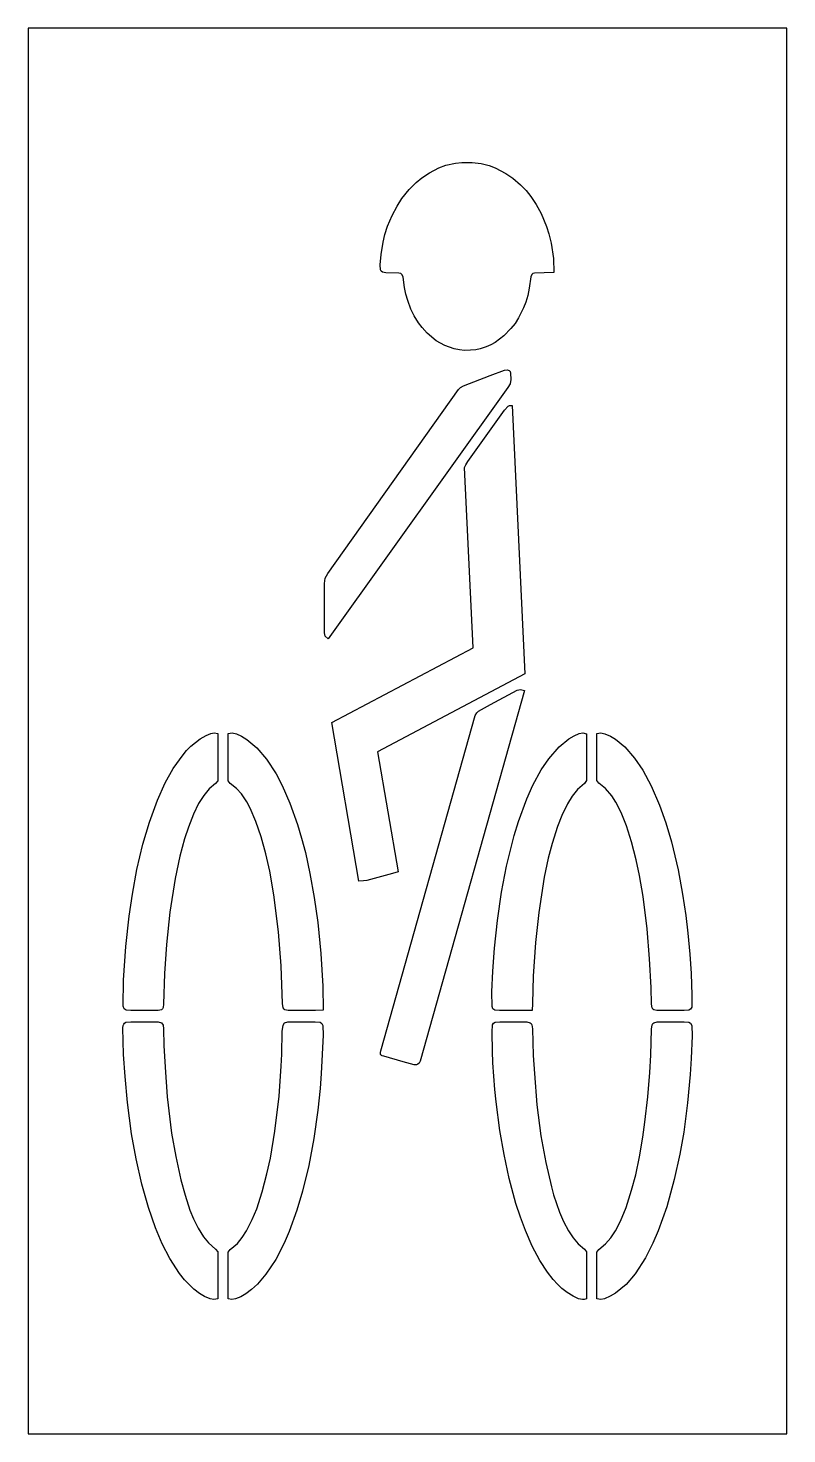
# Model space of a CAD drawing. Header units: inches. Extents: x 0 to 48, y 0 to 89.
import ezdxf

# ---------------------------------------------------------------- set-up
doc = ezdxf.new("R2010")
doc.units = ezdxf.units.IN
doc.header["$MEASUREMENT"] = 0
doc.layers.add('CUT', color=1, linetype='Continuous')

msp = doc.modelspace()

# ---------------------------------------------------------------- linework, layer by layer
at = {"layer": 'CUT'}
for points in [[(0, 0), (48, 0), (48, 89), (0, 89)], [(29.543, 69.099), (29.263, 68.943), (28.968, 68.818), (28.603, 68.7), (28.323, 68.642), (27.98, 68.602), (27.599, 68.599), (27.29, 68.626), (26.957, 68.69), (26.361, 68.898), (25.812, 69.208), (25.251, 69.685), (24.923, 70.038), (24.692, 70.344), (24.423, 70.781), (24.221, 71.214), (24.017, 71.748), (23.902, 72.146), (23.808, 72.582), (23.725, 73.229), (23.673, 73.382), (23.581, 73.462), (23.446, 73.496), (22.621, 73.51), (22.423, 73.546), (22.343, 73.603), (22.294, 73.692), (22.271, 74.02), (22.328, 74.673), (22.454, 75.446), (22.574, 75.94), (22.742, 76.458), (23.022, 77.137), (23.336, 77.733), (23.65, 78.217), (24.109, 78.788), (24.541, 79.217), (24.911, 79.523), (25.386, 79.846), (25.983, 80.156), (26.435, 80.317), (27.042, 80.455), (27.446, 80.5), (28.085, 80.5), (28.67, 80.426), (29.164, 80.298), (29.551, 80.146), (30.218, 79.8), (30.663, 79.497), (31.141, 79.078), (31.497, 78.709), (31.799, 78.335), (32.139, 77.828), (32.45, 77.267), (32.79, 76.44), (32.941, 75.984), (33.084, 75.392), (33.228, 74.424), (33.26, 73.53), (32.038, 73.491), (31.934, 73.46), (31.857, 73.399), (31.799, 73.251), (31.705, 72.545), (31.605, 72.077), (31.479, 71.648), (31.342, 71.288), (31.021, 70.659), (30.802, 70.305), (30.542, 69.98), (30.102, 69.525)], [(30.544, 66.752), (30.49, 66.48), (30.347, 66.24), (18.973, 50.327), (18.785, 50.497), (18.756, 50.725), (18.755, 53.838), (18.801, 54.176), (18.97, 54.474), (27.217, 66.13), (27.358, 66.255), (27.547, 66.363), (29.233, 67.013), (30.136, 67.339), (30.307, 67.363), (30.423, 67.327), (30.485, 67.254), (30.52, 67.152)], [(30.632, 65.1), (31.426, 48.117), (22.108, 43.188), (23.41, 35.58), (23.049, 35.485), (21.422, 35.043), (21.213, 35.009), (20.927, 34.998), (19.217, 45.031), (28.15, 49.757), (27.606, 61.174), (27.696, 61.35), (27.824, 61.566), (30.134, 64.809), (30.359, 65.055), (30.449, 65.098)], [(22.329, 23.987), (22.318, 23.999), (22.308, 24.013), (22.3, 24.027), (22.294, 24.043), (22.289, 24.059), (22.285, 24.075), (22.284, 24.092), (22.284, 24.108), (22.286, 24.125), (22.29, 24.141), (22.318, 24.242), (28.282, 45.484), (28.376, 45.641), (28.502, 45.765), (29.25, 46.183), (30.947, 47.076), (31.141, 47.136), (31.397, 47.072), (24.809, 23.601), (24.741, 23.473), (24.664, 23.401), (24.566, 23.366), (24.423, 23.368), (23.718, 23.552), (22.501, 23.915), (22.399, 23.944), (22.384, 23.95), (22.369, 23.957), (22.354, 23.965), (22.341, 23.975)], [(11.759, 44.379), (11.992, 44.336), (11.992, 41.351), (11.858, 41.18), (11.457, 40.83), (11.106, 40.414), (10.78, 39.9), (10.457, 39.238), (10.136, 38.408), (9.896, 37.681), (9.598, 36.567), (9.304, 35.166), (8.97, 33.03), (8.753, 30.976), (8.634, 29.149), (8.572, 27.205), (8.545, 26.998), (8.5, 26.905), (8.445, 26.855), (8.23, 26.802), (6.499, 26.797), (6.199, 26.825), (6.076, 26.907), (6.02, 27.086), (6.034, 28.716), (6.175, 30.865), (6.385, 32.768), (6.596, 34.178), (6.88, 35.732), (7.262, 37.343), (7.668, 38.729), (8.177, 40.13), (8.663, 41.212), (9.18, 42.136), (9.8, 42.996), (10.022, 43.269), (10.292, 43.544), (10.873, 43.996), (11.263, 44.218), (11.556, 44.341)], [(14.407, 38.767), (14.04, 39.609), (13.833, 40.005), (13.495, 40.512), (13.176, 40.869), (12.789, 41.185), (12.654, 41.353), (12.654, 44.335), (12.911, 44.376), (13.175, 44.316), (13.494, 44.178), (13.845, 43.969), (14.477, 43.429), (15.083, 42.723), (15.69, 41.779), (16.076, 41.042), (16.563, 39.925), (17.044, 38.576), (17.302, 37.715), (17.537, 36.817), (17.827, 35.472), (18.105, 33.967), (18.331, 32.366), (18.523, 30.42), (18.643, 28.337), (18.66, 26.82), (18.17, 26.797), (16.44, 26.802), (16.247, 26.845), (16.188, 26.889), (16.136, 26.976), (16.098, 27.242), (16.01, 29.634), (15.843, 31.794), (15.548, 34.134), (15.283, 35.63), (15.034, 36.721), (14.745, 37.803)], [(30.744, 37.881), (31.019, 38.76), (31.542, 40.196), (31.932, 41.075), (32.458, 42.031), (32.943, 42.748), (33.593, 43.495), (34.211, 44.004), (34.541, 44.199), (34.865, 44.333), (35.099, 44.375), (35.326, 44.329), (35.326, 41.373), (35.19, 41.173), (34.765, 40.8), (34.42, 40.38), (34.113, 39.891), (33.759, 39.148), (33.489, 38.446), (33.158, 37.381), (32.909, 36.454), (32.655, 35.242), (32.307, 33.017), (32.101, 31.104), (31.959, 28.987), (31.911, 27.256), (31.88, 26.8), (29.821, 26.797), (29.523, 26.828), (29.404, 26.915), (29.354, 27.067), (29.345, 27.989), (29.4, 29.294), (29.503, 30.749), (29.69, 32.5), (29.953, 34.302), (30.263, 35.937)], [(36.834, 44.175), (37.164, 43.98), (37.756, 43.491), (38.363, 42.788), (38.887, 42.022), (39.417, 41.033), (39.952, 39.798), (40.346, 38.684), (40.702, 37.484), (41.117, 35.719), (41.408, 34.16), (41.607, 32.814), (41.742, 31.693), (41.86, 30.372), (41.944, 29.15), (41.998, 27.781), (41.981, 27.026), (41.912, 26.888), (41.802, 26.825), (41.499, 26.797), (39.77, 26.802), (39.581, 26.844), (39.522, 26.887), (39.472, 26.971), (39.437, 27.202), (39.414, 28.259), (39.319, 30.086), (39.163, 31.968), (38.905, 34.017), (38.672, 35.346), (38.462, 36.34), (38.175, 37.484), (37.848, 38.488), (37.513, 39.344), (37.178, 40.001), (36.919, 40.405), (36.519, 40.862), (36.112, 41.194), (35.988, 41.361), (35.988, 44.338), (36.225, 44.376), (36.485, 44.321)], [(9.893, 9.761), (9.581, 10.159), (8.971, 11.097), (8.487, 12.036), (8.06, 13.04), (7.605, 14.332), (7.189, 15.812), (6.828, 17.404), (6.541, 19.003), (6.277, 20.988), (6.129, 22.63), (6.041, 24.011), (6, 25.703), (6.01, 25.849), (6.047, 25.949), (6.096, 26.007), (6.189, 26.057), (6.491, 26.089), (8.221, 26.084), (8.438, 26.026), (8.541, 25.88), (8.572, 25.64), (8.594, 24.582), (8.662, 23.225), (8.804, 21.333), (9.08, 19.044), (9.335, 17.551), (9.654, 16.093), (9.93, 15.108), (10.239, 14.169), (10.471, 13.605), (10.752, 13.028), (11.085, 12.48), (11.414, 12.089), (11.862, 11.695), (11.992, 11.525), (11.992, 8.544), (11.749, 8.501), (11.515, 8.547), (11.163, 8.696), (10.834, 8.895), (10.478, 9.168), (10.242, 9.385)], [(13.448, 8.674), (13.125, 8.541), (12.888, 8.5), (12.654, 8.547), (12.654, 11.497), (12.783, 11.669), (13.235, 12.058), (13.541, 12.428), (13.822, 12.856), (14.183, 13.569), (14.463, 14.251), (14.815, 15.315), (15.107, 16.461), (15.324, 17.457), (15.613, 19.173), (15.872, 21.383), (16.011, 23.275), (16.052, 24.032), (16.078, 25.475), (16.128, 25.869), (16.227, 26.019), (16.439, 26.082), (18.168, 26.089), (18.468, 26.057), (18.578, 25.991), (18.646, 25.848), (18.665, 25.252), (18.546, 22.814), (18.472, 21.863), (18.324, 20.492), (18.067, 18.697), (17.751, 17.002), (17.355, 15.358), (16.998, 14.159), (16.509, 12.806), (16.189, 12.072), (15.665, 11.047), (15.048, 10.11), (14.514, 9.476), (14.134, 9.137), (13.779, 8.869)], [(34.18, 12.857), (34.482, 12.403), (34.794, 12.038), (35.197, 11.7), (35.326, 11.534), (35.326, 8.549), (35.169, 8.515), (35.064, 8.503), (34.828, 8.556), (34.48, 8.715), (34.098, 8.951), (33.771, 9.208), (33.492, 9.474), (33.211, 9.781), (32.862, 10.23), (32.374, 10.982), (31.896, 11.889), (31.464, 12.883), (31.15, 13.718), (30.862, 14.593), (30.435, 16.165), (30.106, 17.694), (29.849, 19.2), (29.611, 21.026), (29.53, 21.812), (29.409, 23.483), (29.369, 24.24), (29.35, 25.427), (29.372, 25.889), (29.433, 26), (29.544, 26.062), (29.846, 26.089), (31.545, 26.084), (31.765, 26.03), (31.823, 25.981), (31.873, 25.888), (31.909, 25.651), (31.955, 23.951), (32.024, 22.818), (32.191, 20.83), (32.445, 18.865), (32.743, 17.189), (33.107, 15.632), (33.247, 15.138), (33.622, 14.047), (33.872, 13.456)], [(36.534, 12.022), (36.87, 12.408), (37.168, 12.864), (37.473, 13.464), (37.827, 14.326), (38.17, 15.425), (38.435, 16.411), (38.675, 17.53), (38.891, 18.785), (39.024, 19.726), (39.205, 21.334), (39.327, 22.872), (39.389, 23.983), (39.433, 25.62), (39.47, 25.889), (39.521, 25.981), (39.579, 26.03), (39.799, 26.084), (41.498, 26.089), (41.799, 26.059), (41.91, 25.993), (41.98, 25.852), (42, 25.192), (41.945, 23.758), (41.88, 22.754), (41.717, 20.965), (41.475, 19.112), (41.231, 17.719), (40.875, 16.095), (40.405, 14.367), (39.868, 12.862), (39.524, 12.068), (39.063, 11.154), (38.399, 10.133), (37.825, 9.449), (37.156, 8.9), (36.831, 8.709), (36.456, 8.546), (36.221, 8.505), (35.988, 8.546), (35.988, 11.495), (36.107, 11.666)]]:
    msp.add_lwpolyline(points, close=True, dxfattribs=at)

doc.saveas('drawing.dxf')
